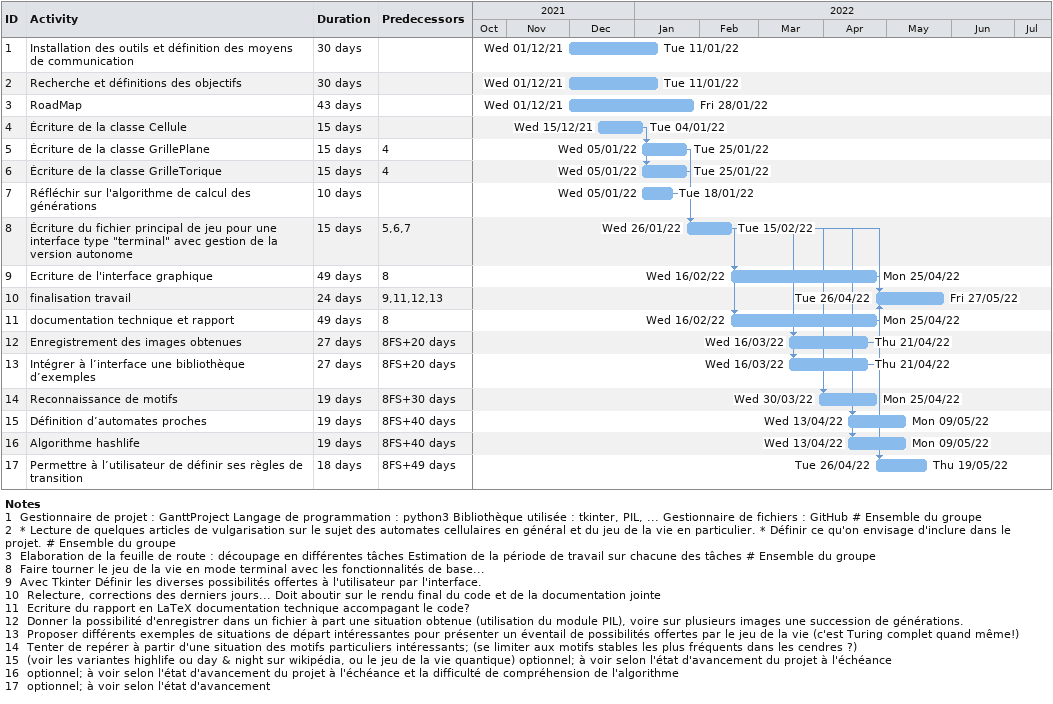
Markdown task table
| ID | Task | Duration | Start | Finish | Predecessors |
|---|---|---|---|---|---|
| 1 | Installation des outils et définition des moyens de communication | 30d | 2021-12-01 | 2022-01-11 |  |
| 2 | Recherche et définitions des objectifs | 30d | 2021-12-01 | 2022-01-11 |  |
| 3 | RoadMap | 43d | 2021-12-01 | 2022-01-28 |  |
| 4 | Écriture de la classe Cellule | 15d | 2021-12-15 | 2022-01-04 |  |
| 5 | Écriture de la classe GrillePlane | 15d | 2022-01-05 | 2022-01-25 | 4 |
| 6 | Écriture de la classe GrilleTorique | 15d | 2022-01-05 | 2022-01-25 | 4 |
| 7 | Réfléchir sur l'algorithme de calcul des générations | 10d | 2022-01-05 | 2022-01-18 |  |
| 8 | Écriture du fichier principal de jeu pour une interface type "terminal" avec gestion de la version autonome | 15d | 2022-01-26 | 2022-02-15 | 5, 6, 7 |
| 9 | Ecriture de l'interface graphique | 49d | 2022-02-16 | 2022-04-25 | 8 |
| 10 | finalisation travail | 24d | 2022-04-26 | 2022-05-27 | 9, 11, 12, 13 |
| 11 | documentation technique et rapport | 49d | 2022-02-16 | 2022-04-25 | 8 |
| 12 | Enregistrement des images obtenues | 27d | 2022-03-16 | 2022-04-21 | 8FS+20d |
| 13 | Intégrer à l’interface une bibliothèque d’exemples | 27d | 2022-03-16 | 2022-04-21 | 8FS+20d |
| 14 | Reconnaissance de motifs | 19d | 2022-03-30 | 2022-04-25 | 8FS+30d |
| 15 | Définition d’automates proches | 19d | 2022-04-13 | 2022-05-09 | 8FS+40d |
| 16 | Algorithme hashlife | 19d | 2022-04-13 | 2022-05-09 | 8FS+40d |
| 17 | Permettre à l’utilisateur de définir ses règles de transition | 18d | 2022-04-26 | 2022-05-19 | 8FS+49d |

Notes
- 1: Gestionnaire de projet : GanttProject Langage de programmation : python3 Bibliothèque utilisée : tkinter, PIL, ... Gestionnaire de fichiers : GitHub # Ensemble du groupe
- 2: * Lecture de quelques articles de vulgarisation sur le sujet des automates cellulaires en général et du jeu de la vie en particulier. * Définir ce qu'on envisage d'inclure dans le projet. # Ensemble du groupe
- 3: Elaboration de la feuille de route : découpage en différentes tâches Estimation de la période de travail sur chacune des tâches # Ensemble du groupe
- 8: Faire tourner le jeu de la vie en mode terminal avec les fonctionnalités de base...
- 9: Avec Tkinter Définir les diverses possibilités offertes à l'utilisateur par l'interface.
- 10: Relecture, corrections des derniers jours... Doit aboutir sur le rendu final du code et de la documentation jointe
- 11: Ecriture du rapport en LaTeX documentation technique accompagant le code?
- 12: Donner la possibilité d'enregistrer dans un fichier à part une situation obtenue (utilisation du module PIL), voire sur plusieurs images une succession de générations.
- 13: Proposer différents exemples de situations de départ intéressantes pour présenter un éventail de possibilités offertes par le jeu de la vie (c'est Turing complet quand même!)
- 14: Tenter de repérer à partir d'une situation des motifs particuliers intéressants; (se limiter aux motifs stables les plus fréquents dans les cendres ?)
- 15: (voir les variantes highlife ou day & night sur wikipédia, ou le jeu de la vie quantique) optionnel; à voir selon l'état d'avancement du projet à l'échéance
- 16: optionnel; à voir selon l'état d'avancement du projet à l'échéance et la difficulté de compréhension de l'algorithme
- 17: optionnel; à voir selon l'état d'avancement
